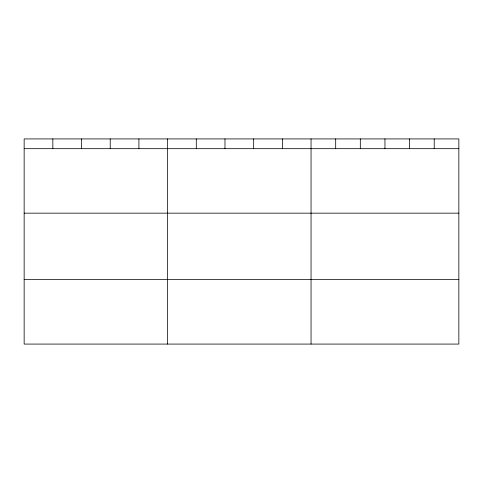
<?xml version="1.0" encoding="UTF-8"?>
<svg xmlns="http://www.w3.org/2000/svg" width="483" height="483" viewBox="0 0 483 483"><rect width="100%" height="100%" fill="white"/><g stroke="black" fill="none" stroke-linecap="round" stroke-linejoin="round"><path stroke-width="0.72" d="M458.85 148.679L458.85 344.077L24.15 344.077L24.15 138.923L458.85 138.923L458.85 148.679L24.15 148.679M24.15 213.16L458.85 213.16M24.15 279.597L458.85 279.597M434.217 138.923L434.217 148.679M409.584 138.923L409.584 148.679M384.951 138.923L384.951 148.679M360.318 138.923L360.318 148.679M335.685 138.923L335.685 148.679M311.052 138.923L311.052 344.077M282.362 138.923L282.362 148.679M253.672 138.923L253.672 148.679M224.981 138.923L224.981 148.679M196.291 138.923L196.291 148.679M167.601 138.923L167.601 344.077M138.911 138.923L138.911 148.679M110.221 138.923L110.221 148.679M81.53 138.923L81.53 148.679M52.84 138.923L52.84 148.679"/></g></svg>
